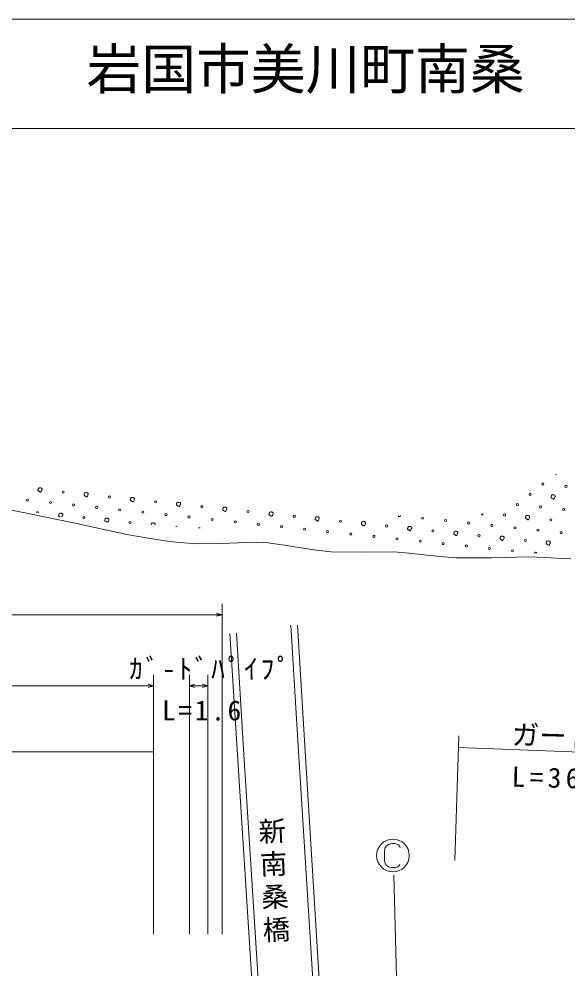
# Model space of a CAD drawing. Units: millimetres, scale not verified. Extents: x 40000 to 680000, y 20000 to 380000.
# Drawn here: x 398856 to 448988, y 293237 to 380000 of the extents above; entities that cross this region are included whole.
import ezdxf
from ezdxf.enums import TextEntityAlignment as Align

# ---------------------------------------------------------------- set-up
doc = ezdxf.new("R2010")
doc.units = ezdxf.units.MM
doc.header["$LTSCALE"] = 1000
doc.layers.add('S-SUV', color=7, linetype='Continuous', lineweight=13)
doc.styles.add('@ＭＳ ゴシック', font='')
doc.styles.add('ＭＳ ゴシック', font='')
doc.styles.get('@ＭＳ ゴシック').set_extended_font_data('@MS Gothic')
doc.styles.get('ＭＳ ゴシック').set_extended_font_data('MS Gothic')

# ---------------------------------------------------------------- blocks, each defined once
blk = doc.blocks.new('BUHIN30')
at = {"color": 7, "linetype": 'Continuous', "lineweight": 13}
blk.add_lwpolyline([(364, -371), (0, 0), (505, -122)], dxfattribs=at)
blk = doc.blocks.new('BUHIN29')
at = {"color": 7, "linetype": 'Continuous', "lineweight": 13}
blk.add_lwpolyline([(-364, 371), (0, 0), (-505, 122)], dxfattribs=at)

msp = doc.modelspace()

# ---------------------------------------------------------------- linework, layer by layer
at = {"layer": 'S-SUV'}
for p, q in [((680000, 380000), (40000, 380000)), ((40000, 370000), (680000, 370000)), ((400582, 336968), (400585, 336996)), ((400588, 336941), (400582, 336968)), ((400585, 336996), (400587, 337025)), ((400587, 337025), (400594, 337071)), ((400603, 336924), (400588, 336941)), ((400594, 337071), (400624, 337126)), ((400629, 336899), (400603, 336924)), ((400624, 337126), (400655, 337159)), ((400663, 336887), (400629, 336899)), ((400655, 337159), (400687, 337180)), ((400695, 336868), (400663, 336887)), ((400687, 337180), (400749, 337192)), ((400733, 336841), (400695, 336868)), ((400783, 336798), (400733, 336841)), ((400749, 337192), (400804, 337188)), ((400821, 336797), (400783, 336798)), ((400804, 337188), (400851, 337176)), ((400851, 336812), (400821, 336797)), ((400851, 337176), (400901, 337164)), ((400875, 336832), (400851, 336812)), ((400893, 336873), (400875, 336832)), ((400922, 336948), (400893, 336873)), ((400901, 337164), (400935, 337136)), ((400961, 337034), (400922, 336948)), ((400935, 337136), (400960, 337098)), ((400960, 337098), (400961, 337034)), ((404814, 336629), (404843, 336685)), ((404843, 336685), (404874, 336718)), ((404874, 336718), (404906, 336738)), ((404906, 336738), (404969, 336751)), ((404969, 336751), (405024, 336747)), ((405024, 336747), (405071, 336735)), ((405071, 336735), (405121, 336722)), ((405121, 336722), (405154, 336695)), ((405154, 336695), (405179, 336656)), ((405179, 336656), (405181, 336593)), ((404802, 336526), (404804, 336554)), ((404808, 336499), (404802, 336526)), ((404804, 336554), (404807, 336583)), ((404807, 336583), (404814, 336629)), ((404822, 336482), (404808, 336499)), ((404849, 336458), (404822, 336482)), ((404882, 336445), (404849, 336458)), ((404915, 336427), (404882, 336445)), ((404953, 336399), (404915, 336427)), ((405003, 336357), (404953, 336399)), ((405041, 336356), (405003, 336357)), ((405070, 336371), (405041, 336356)), ((405095, 336390), (405070, 336371)), ((405113, 336432), (405095, 336390)), ((405142, 336506), (405113, 336432)), ((405181, 336593), (405142, 336506)), ((409022, 336085), (409024, 336112)), ((409027, 336058), (409022, 336085)), ((409024, 336112), (409026, 336142)), ((409026, 336142), (409033, 336188)), ((409042, 336041), (409027, 336058)), ((409033, 336188), (409063, 336243)), ((409068, 336016), (409042, 336041)), ((409063, 336243), (409094, 336276)), ((409102, 336003), (409068, 336016)), ((409094, 336276), (409126, 336297)), ((409134, 335985), (409102, 336003)), ((409126, 336297), (409188, 336309)), ((409172, 335957), (409134, 335985)), ((409223, 335915), (409172, 335957)), ((409188, 336309), (409243, 336305)), ((409260, 335914), (409223, 335915)), ((409243, 336305), (409290, 336293)), ((409290, 335929), (409260, 335914)), ((409290, 336293), (409340, 336280)), ((409314, 335948), (409290, 335929)), ((409333, 335990), (409314, 335948)), ((409361, 336065), (409333, 335990)), ((409340, 336280), (409374, 336253)), ((409401, 336151), (409361, 336065)), ((409374, 336253), (409399, 336215)), ((409399, 336215), (409401, 336151)), ((413253, 335746), (413283, 335801)), ((413283, 335801), (413313, 335835)), ((413313, 335835), (413345, 335855)), ((413345, 335855), (413408, 335867)), ((413408, 335867), (413463, 335864)), ((413463, 335864), (413510, 335852)), ((413510, 335852), (413560, 335839)), ((413560, 335839), (413593, 335811)), ((413593, 335811), (413618, 335773)), ((413618, 335773), (413620, 335710)), ((447440, 336330), (447442, 336358)), ((447445, 336303), (447440, 336330)), ((447442, 336358), (447444, 336387)), ((447444, 336387), (447451, 336433)), ((447460, 336286), (447445, 336303)), ((447451, 336433), (447481, 336488)), ((447486, 336262), (447460, 336286)), ((447481, 336488), (447512, 336521)), ((447520, 336249), (447486, 336262)), ((447512, 336521), (447544, 336542)), ((447552, 336230), (447520, 336249)), ((447544, 336542), (447606, 336554)), ((447590, 336203), (447552, 336230)), ((447641, 336160), (447590, 336203)), ((447606, 336554), (447661, 336551)), ((447678, 336160), (447641, 336160)), ((447661, 336551), (447708, 336538)), ((447708, 336174), (447678, 336160)), ((447708, 336538), (447758, 336526)), ((447732, 336194), (447708, 336174)), ((447750, 336235), (447732, 336194)), ((447779, 336310), (447750, 336235)), ((447758, 336526), (447792, 336498)), ((447819, 336397), (447779, 336310)), ((447792, 336498), (447817, 336460)), ((447817, 336460), (447819, 336397)), ((398940, 334986), (394986, 335751)), ((403833, 333973), (398940, 334986)), ((413241, 335643), (413243, 335671)), ((413247, 335616), (413241, 335643)), ((413243, 335671), (413246, 335700)), ((413246, 335700), (413253, 335746)), ((413261, 335599), (413247, 335616)), ((413288, 335575), (413261, 335599)), ((413322, 335562), (413288, 335575)), ((413354, 335543), (413322, 335562)), ((413392, 335516), (413354, 335543)), ((413442, 335473), (413392, 335516)), ((413480, 335473), (413442, 335473)), ((413510, 335487), (413480, 335473)), ((413534, 335507), (413510, 335487)), ((413552, 335548), (413534, 335507)), ((413581, 335623), (413552, 335548)), ((413620, 335710), (413581, 335623)), ((417461, 335202), (417463, 335229)), ((417467, 335174), (417461, 335202)), ((417463, 335229), (417466, 335258)), ((417466, 335258), (417472, 335305)), ((417481, 335158), (417467, 335174)), ((417472, 335305), (417502, 335360)), ((417508, 335133), (417481, 335158)), ((417502, 335360), (417533, 335393)), ((417541, 335120), (417508, 335133)), ((417533, 335393), (417565, 335414)), ((417573, 335102), (417541, 335120)), ((417565, 335414), (417627, 335426)), ((417612, 335074), (417573, 335102)), ((417662, 335032), (417612, 335074)), ((417627, 335426), (417682, 335422)), ((417699, 335031), (417662, 335032)), ((417682, 335422), (417730, 335410)), ((417729, 335046), (417699, 335031)), ((417754, 335065), (417729, 335046)), ((417730, 335410), (417780, 335397)), ((417772, 335107), (417754, 335065)), ((417801, 335182), (417772, 335107)), ((417780, 335397), (417813, 335370)), ((417840, 335268), (417801, 335182)), ((417813, 335370), (417838, 335331)), ((417838, 335331), (417840, 335268)), ((421692, 334863), (421722, 334918)), ((421722, 334918), (421753, 334951)), ((421753, 334951), (421785, 334972)), ((421785, 334972), (421847, 334984)), ((421847, 334984), (421902, 334981)), ((421902, 334981), (421949, 334968)), ((421949, 334968), (421999, 334956)), ((421999, 334956), (422033, 334928)), ((422033, 334928), (422058, 334890)), ((402471, 334637), (402474, 334665)), ((402477, 334610), (402471, 334637)), ((402474, 334665), (402476, 334694)), ((402476, 334694), (402483, 334740)), ((402492, 334593), (402477, 334610)), ((402483, 334740), (402513, 334796)), ((402518, 334569), (402492, 334593)), ((402513, 334796), (402544, 334829)), ((402552, 334556), (402518, 334569)), ((402544, 334829), (402576, 334849)), ((402584, 334538), (402552, 334556)), ((402576, 334849), (402638, 334862)), ((402603, 334524), (402584, 334538)), ((402638, 334862), (402693, 334858)), ((402693, 334858), (402740, 334846)), ((402740, 334846), (402790, 334833)), ((402764, 334501), (402756, 334495)), ((402782, 334543), (402764, 334501)), ((402811, 334617), (402782, 334543)), ((402790, 334833), (402824, 334806)), ((402850, 334704), (402811, 334617)), ((402824, 334806), (402849, 334767)), ((402849, 334767), (402850, 334704)), ((406691, 334196), (406693, 334223)), ((406697, 334168), (406691, 334196)), ((406693, 334223), (406696, 334253)), ((406696, 334253), (406703, 334299)), ((406711, 334152), (406697, 334168)), ((406703, 334299), (406732, 334354)), ((406738, 334127), (406711, 334152)), ((406732, 334354), (406763, 334387)), ((406771, 334114), (406738, 334127)), ((406763, 334387), (406795, 334408)), ((406804, 334096), (406771, 334114)), ((406795, 334408), (406858, 334420)), ((406842, 334068), (406804, 334096)), ((406877, 334039), (406842, 334068)), ((406858, 334420), (406913, 334416)), ((406913, 334416), (406960, 334404)), ((406959, 334040), (406948, 334034)), ((406984, 334059), (406959, 334040)), ((406960, 334404), (407010, 334391)), ((407002, 334101), (406984, 334059)), ((407031, 334176), (407002, 334101)), ((407010, 334391), (407043, 334364)), ((407070, 334262), (407031, 334176)), ((407043, 334364), (407068, 334326)), ((407068, 334326), (407070, 334262)), ((421680, 334760), (421683, 334788)), ((421686, 334733), (421680, 334760)), ((421683, 334788), (421685, 334817)), ((421685, 334817), (421692, 334863)), ((421701, 334716), (421686, 334733)), ((421727, 334692), (421701, 334716)), ((421761, 334679), (421727, 334692)), ((421793, 334660), (421761, 334679)), ((421831, 334633), (421793, 334660)), ((421881, 334590), (421831, 334633)), ((421919, 334590), (421881, 334590)), ((421949, 334604), (421919, 334590)), ((421973, 334624), (421949, 334604)), ((421991, 334665), (421973, 334624)), ((422020, 334740), (421991, 334665)), ((422059, 334826), (422020, 334740)), ((422058, 334890), (422059, 334826)), ((425900, 334318), (425902, 334346)), ((425906, 334291), (425900, 334318)), ((425902, 334346), (425905, 334375)), ((425905, 334375), (425912, 334421)), ((425920, 334274), (425906, 334291)), ((425912, 334421), (425941, 334477)), ((425947, 334250), (425920, 334274)), ((425941, 334477), (425972, 334510)), ((425980, 334237), (425947, 334250)), ((425972, 334510), (426004, 334531)), ((426013, 334219), (425980, 334237)), ((426004, 334531), (426067, 334543)), ((426051, 334191), (426013, 334219)), ((426101, 334149), (426051, 334191)), ((426067, 334543), (426122, 334539)), ((426139, 334148), (426101, 334149)), ((426122, 334539), (426169, 334527)), ((426168, 334163), (426139, 334148)), ((426193, 334182), (426168, 334163)), ((426169, 334527), (426219, 334514)), ((426211, 334224), (426193, 334182)), ((426240, 334299), (426211, 334224)), ((426219, 334514), (426252, 334487)), ((426279, 334385), (426240, 334299)), ((426252, 334487), (426277, 334448)), ((426277, 334448), (426279, 334385)), ((430161, 334035), (430192, 334068)), ((430192, 334068), (430224, 334089)), ((430224, 334089), (430286, 334101)), ((430286, 334101), (430341, 334097)), ((430341, 334097), (430388, 334085)), ((430388, 334085), (430438, 334072)), ((430438, 334072), (430472, 334045)), ((430472, 334045), (430497, 334007)), ((441090, 334713), (441057, 334741)), ((441128, 334712), (441090, 334713)), ((441158, 334727), (441128, 334712)), ((441182, 334746), (441158, 334727)), ((441200, 334788), (441182, 334746)), ((441215, 334826), (441200, 334788)), ((445109, 334441), (445111, 334469)), ((445115, 334414), (445109, 334441)), ((445111, 334469), (445114, 334498)), ((445114, 334498), (445121, 334544)), ((445129, 334397), (445115, 334414)), ((445121, 334544), (445150, 334599)), ((445156, 334373), (445129, 334397)), ((445150, 334599), (445181, 334632)), ((445189, 334360), (445156, 334373)), ((445181, 334632), (445213, 334653)), ((445222, 334341), (445189, 334360)), ((445213, 334653), (445276, 334665)), ((445260, 334314), (445222, 334341)), ((445310, 334271), (445260, 334314)), ((445276, 334665), (445331, 334662)), ((445347, 334271), (445310, 334271)), ((445331, 334662), (445378, 334649)), ((445377, 334285), (445347, 334271)), ((445402, 334305), (445377, 334285)), ((445378, 334649), (445428, 334637)), ((445420, 334346), (445402, 334305)), ((445449, 334421), (445420, 334346)), ((445428, 334637), (445461, 334609)), ((445488, 334508), (445449, 334421)), ((445461, 334609), (445486, 334571)), ((445486, 334571), (445488, 334508)), ((408711, 332929), (403833, 333973)), ((410914, 333792), (410915, 333811)), ((410915, 333811), (410922, 333857)), ((410922, 333857), (410952, 333912)), ((410952, 333912), (410983, 333946)), ((410983, 333946), (411015, 333966)), ((411015, 333966), (411077, 333978)), ((411077, 333978), (411132, 333975)), ((411132, 333975), (411179, 333963)), ((411179, 333963), (411229, 333950)), ((411229, 333950), (411263, 333922)), ((411263, 333922), (411288, 333884)), ((411290, 333821), (411267, 333771)), ((411288, 333884), (411290, 333821)), ((415251, 333528), (415297, 333537)), ((415297, 333537), (415352, 333533)), ((415352, 333533), (415399, 333521)), ((415399, 333521), (415409, 333518)), ((430120, 333877), (430122, 333905)), ((430125, 333850), (430120, 333877)), ((430122, 333905), (430124, 333934)), ((430124, 333934), (430131, 333980)), ((430140, 333833), (430125, 333850)), ((430131, 333980), (430161, 334035)), ((430166, 333808), (430140, 333833)), ((430200, 333795), (430166, 333808)), ((430232, 333777), (430200, 333795)), ((430270, 333749), (430232, 333777)), ((430321, 333707), (430270, 333749)), ((430358, 333706), (430321, 333707)), ((430388, 333721), (430358, 333706)), ((430412, 333740), (430388, 333721)), ((430431, 333782), (430412, 333740)), ((430459, 333857), (430431, 333782)), ((430499, 333943), (430459, 333857)), ((430497, 334007), (430499, 333943)), ((434339, 333435), (434341, 333463)), ((434345, 333408), (434339, 333435)), ((434341, 333463), (434344, 333492)), ((434344, 333492), (434351, 333538)), ((434359, 333391), (434345, 333408)), ((434351, 333538), (434381, 333593)), ((434386, 333367), (434359, 333391)), ((434381, 333593), (434411, 333627)), ((434419, 333354), (434386, 333367)), ((434411, 333627), (434443, 333647)), ((434452, 333336), (434419, 333354)), ((434443, 333647), (434506, 333659)), ((434490, 333308), (434452, 333336)), ((434540, 333265), (434490, 333308)), ((434506, 333659), (434561, 333656)), ((434578, 333265), (434540, 333265)), ((434561, 333656), (434608, 333644)), ((434608, 333279), (434578, 333265)), ((434608, 333644), (434658, 333631)), ((434632, 333299), (434608, 333279)), ((434650, 333341), (434632, 333299)), ((434679, 333415), (434650, 333341)), ((434658, 333631), (434691, 333604)), ((434718, 333502), (434679, 333415)), ((434691, 333604), (434716, 333565)), ((434716, 333565), (434718, 333502)), ((438600, 333152), (438631, 333185)), ((438631, 333185), (438663, 333206)), ((438663, 333206), (438725, 333218)), ((438725, 333218), (438780, 333214)), ((438780, 333214), (438828, 333202)), ((438828, 333202), (438878, 333189)), ((438878, 333189), (438911, 333162)), ((410649, 332579), (408711, 332929)), ((412599, 332288), (410649, 332579)), ((438559, 332994), (438561, 333021)), ((438565, 332966), (438559, 332994)), ((438561, 333021), (438564, 333050)), ((438564, 333050), (438570, 333097)), ((438579, 332950), (438565, 332966)), ((438570, 333097), (438600, 333152)), ((438606, 332925), (438579, 332950)), ((438639, 332912), (438606, 332925)), ((438671, 332894), (438639, 332912)), ((438710, 332866), (438671, 332894)), ((438760, 332824), (438710, 332866)), ((438797, 332823), (438760, 332824)), ((438827, 332838), (438797, 332823)), ((438851, 332857), (438827, 332838)), ((438870, 332899), (438851, 332857)), ((438899, 332974), (438870, 332899)), ((438938, 333060), (438899, 332974)), ((438911, 333162), (438936, 333123)), ((438936, 333123), (438938, 333060)), ((442778, 332552), (442781, 332580)), ((442784, 332525), (442778, 332552)), ((442781, 332580), (442783, 332609)), ((442783, 332609), (442790, 332655)), ((442799, 332508), (442784, 332525)), ((442790, 332655), (442820, 332710)), ((442825, 332484), (442799, 332508)), ((442820, 332710), (442851, 332743)), ((442859, 332471), (442825, 332484)), ((442851, 332743), (442882, 332764)), ((442891, 332452), (442859, 332471)), ((442882, 332764), (442945, 332776)), ((442929, 332425), (442891, 332452)), ((442979, 332382), (442929, 332425)), ((442945, 332776), (443000, 332773)), ((443017, 332382), (442979, 332382)), ((443000, 332773), (443047, 332760)), ((443047, 332396), (443017, 332382)), ((443047, 332760), (443097, 332748)), ((443071, 332416), (443047, 332396)), ((443089, 332457), (443071, 332416)), ((443118, 332532), (443089, 332457)), ((443097, 332748), (443131, 332720)), ((443157, 332619), (443118, 332532)), ((443131, 332720), (443156, 332682)), ((443156, 332682), (443157, 332619)), ((447070, 332302), (447102, 332323)), ((447102, 332323), (447165, 332335)), ((447165, 332335), (447220, 332331)), ((447220, 332331), (447267, 332319)), ((447267, 332319), (447317, 332306)), ((447317, 332306), (447350, 332279)), ((413902, 332151), (412599, 332288)), ((415199, 332075), (413902, 332151)), ((417378, 332108), (415199, 332075)), ((419556, 332202), (417378, 332108)), ((420582, 332205), (419556, 332202)), ((421606, 332147), (420582, 332205)), ((423112, 331958), (421606, 332147)), ((424615, 331709), (423112, 331958)), ((425990, 331487), (424615, 331709)), ((427368, 331325), (425990, 331487)), ((446998, 332110), (447000, 332138)), ((447004, 332083), (446998, 332110)), ((447000, 332138), (447003, 332167)), ((447003, 332167), (447010, 332214)), ((447018, 332066), (447004, 332083)), ((447010, 332214), (447039, 332269)), ((447045, 332042), (447018, 332066)), ((447039, 332269), (447070, 332302)), ((447078, 332029), (447045, 332042)), ((447111, 332011), (447078, 332029)), ((447149, 331983), (447111, 332011)), ((447199, 331941), (447149, 331983)), ((447237, 331940), (447199, 331941)), ((447266, 331955), (447237, 331940)), ((447291, 331974), (447266, 331955)), ((447309, 332016), (447291, 331974)), ((447338, 332091), (447309, 332016)), ((447377, 332177), (447338, 332091)), ((447350, 332279), (447375, 332240)), ((447375, 332240), (447377, 332177)), ((430222, 331295), (427368, 331325)), ((433081, 331326), (430222, 331295)), ((434464, 331230), (433081, 331326)), ((435843, 331074), (434464, 331230)), ((437321, 330896), (435843, 331074)), ((438790, 330779), (437321, 330896)), ((442075, 330793), (438790, 330779)), ((445386, 330868), (442075, 330793)), ((446933, 330826), (445386, 330868)), ((448471, 330725), (446933, 330826)), ((449255, 330702), (448471, 330725)), ((417404, 326592), (417404, 296404)), ((330492, 325592), (417404, 325592)), ((424363, 313578), (423685, 324626)), ((424962, 313614), (424285, 324639)), ((418118, 323873), (418766, 313279)), ((418717, 323900), (419365, 313315)), ((411151, 320097), (411151, 296404)), ((414424, 296404), (414424, 320097)), ((416091, 320097), (416091, 296404)), ((350211, 319097), (411151, 319097)), ((414424, 319097), (416091, 319097)), ((439028, 314527), (438667, 303182)), ((418765, 313284), (420198, 290961)), ((420789, 290857), (419365, 313315)), ((424363, 313578), (425879, 289093)), ((426467, 289214), (424962, 313614)), ((469457, 312306), (438994, 313470)), ((350211, 313064), (411151, 313064)), ((432659, 304645), (432419, 304480)), ((432892, 304690), (432659, 304645)), ((433184, 304690), (432892, 304690)), ((433357, 304645), (433184, 304690)), ((433499, 304563), (433357, 304645)), ((433604, 304458), (433499, 304563)), ((432277, 304270), (432217, 303970)), ((432217, 303970), (432217, 303235)), ((432419, 304480), (432277, 304270)), ((433664, 304315), (433604, 304458)), ((432217, 303235), (432277, 302920)), ((432277, 302920), (432389, 302733)), ((433597, 302703), (433642, 302808)), ((432389, 302733), (432607, 302575)), ((432607, 302575), (432877, 302515)), ((432877, 302515), (433162, 302515)), ((433162, 302515), (433379, 302538)), ((433379, 302538), (433492, 302605)), ((433492, 302605), (433597, 302703)), ((433572, 282611), (433083, 301834))]:
    msp.add_line(p, q, dxfattribs=at)
for centre, radius in [((446695, 337533), 99.5), ((402892, 336784), 99.5), ((445530, 336588), 99.5), ((448805, 337312), 99.5), ((399617, 336061), 99.5), ((401727, 335840), 99.5), ((407112, 336343), 99.5), ((411331, 335901), 99.5), ((403837, 335619), 99.5), ((405947, 335398), 99.5), ((408056, 335177), 99.5), ((410166, 334957), 99.5), ((415551, 335460), 99.5), ((419771, 335018), 99.5), ((444365, 335644), 99.5), ((446474, 335423), 99.5), ((448584, 335202), 99.5), ((404781, 334454), 99.5), ((409001, 334012), 99.5), ((412276, 334736), 99.5), ((414386, 334515), 99.5), ((416496, 334294), 99.5), ((418605, 334073), 99.5), ((423990, 334576), 99.5), ((428210, 334135), 99.5), ((435705, 334417), 99.5), ((437814, 334196), 99.5), ((439924, 333975), 99.5), ((443199, 334699), 99.5), ((447419, 334257), 99.5), ((420715, 333853), 99.5), ((422825, 333632), 99.5), ((424935, 333411), 99.5), ((427045, 333190), 99.5), ((432429, 333693), 99.5), ((436649, 333252), 99.5), ((442034, 333755), 99.5), ((444144, 333534), 99.5), ((446254, 333313), 99.5), ((448363, 333092), 99.5), ((429154, 332969), 99.5), ((431264, 332749), 99.5), ((433374, 332528), 99.5), ((435484, 332307), 99.5), ((440869, 332810), 99.5), ((445088, 332368), 99.5), ((437594, 332086), 99.5), ((439703, 331866), 99.5), ((441813, 331645), 99.5), ((443923, 331424), 99.5), ((433004, 303603), 1492)]:
    msp.add_circle(centre, radius, dxfattribs=at)
for centre, start, end in [((447860, 338477), 279.44153, 316.70349), ((400562, 334895), 358.3851, 160.11264), ((433595, 334638), 169.15698, 5.11844), ((413220, 333571), 51.133, 121.88879), ((446033, 331203), 14.30133, 190.75562)]:
    msp.add_arc(centre, 99.5, start, end, dxfattribs=at)

# ---------------------------------------------------------------- block references
at = {"layer": 'S-SUV', "rotation": 209.5}
for name, p in [('BUHIN30', (417404, 325592)), ('BUHIN30', (411151, 319097)), ('BUHIN29', (414424, 319097)), ('BUHIN30', (416091, 319097))]:
    msp.add_blockref(name, p, dxfattribs=at)

# ---------------------------------------------------------------- texts
at = {"layer": 'S-SUV', "style": 'ＭＳ ゴシック'}
msp.add_text('岩国市美川町南桑', height=3666, dxfattribs=at).set_placement((405024, 372500), align=Align.BOTTOM_LEFT)
msp.add_text('ガードレール', height=1833, rotation=358.3, dxfattribs=at).set_placement((443823, 313192), align=Align.BOTTOM_LEFT)
at = {"layer": 'S-SUV', "char_height": 1833, "attachment_point": 7, "style": 'ＭＳ ゴシック'}
for s, insert in [('\\T1.2;ｶﾞ-ﾄﾞﾊﾟｲﾌﾟ', (408913, 319650)), ('\\T1.2;L=1.6', (411917, 315905))]:
    msp.add_mtext(s, dxfattribs=dict(at, insert=insert))
at = {"layer": 'S-SUV', "char_height": 1833, "attachment_point": 7}
for s, insert, rotation, style in [('\\T1.32;L=36.0', (443823, 309865), 358.5, 'ＭＳ ゴシック'), ('\\T1.2;新南桑橋', (420746, 307052), 272.4, '@ＭＳ ゴシック')]:
    msp.add_mtext(s, dxfattribs=dict(at, insert=insert, rotation=rotation, style=style))

doc.saveas('drawing.dxf')
